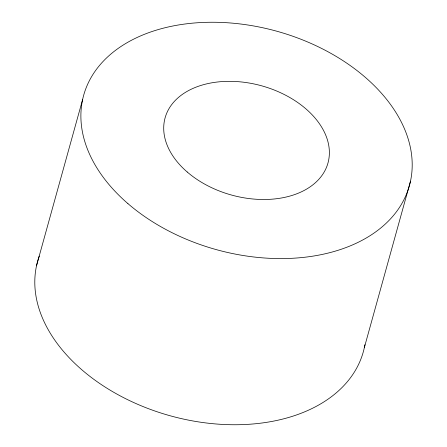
<?xml version="1.0" encoding="UTF-8"?>
<svg xmlns="http://www.w3.org/2000/svg" width="447" height="447" viewBox="0 0 447 447"><rect width="100%" height="100%" fill="white"/><g stroke="black" fill="none" stroke-linecap="round" stroke-linejoin="round"><path stroke-width="0.67" d="M36.503 265.831L82.589 99.67M364.411 347.33L410.497 181.169M364.931 344.682A169.016 113.314 15.5 0 1 171.38 416.107A169.016 113.314 15.5 0 1 39.275 256.103M127.915 203.608A169.016 113.314 15.5 0 0 405.999 195.294A169.016 113.314 15.5 0 0 205.715 22.35A169.016 113.314 15.5 0 0 127.915 203.608M187.226 172.011A84.511 56.657 15.5 0 0 326.271 167.86A84.511 56.657 15.5 0 0 226.126 81.382A84.511 56.657 15.5 0 0 187.226 172.011"/></g></svg>
